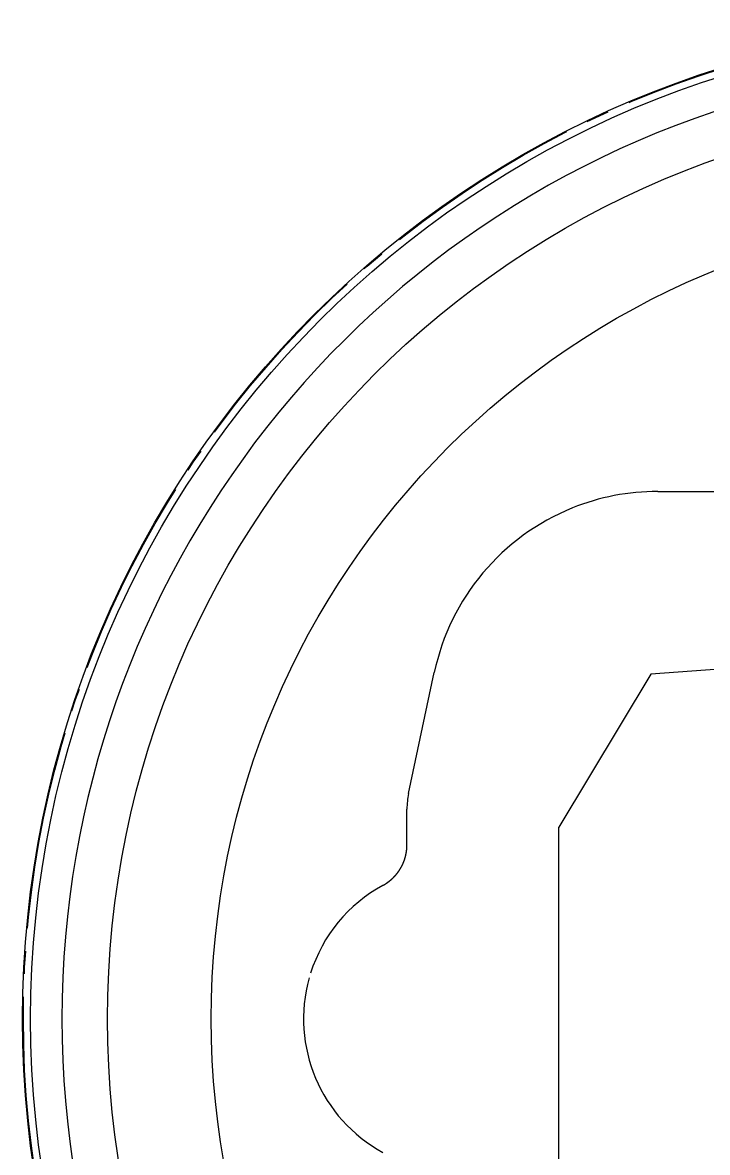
# Model space of a CAD drawing. Extents: x -24 to 358, y 41 to 259.
# Drawn here: x 19.9 to 64.6, y 185.7 to 259.4 of the extents above; entities that cross this region are included whole.
import ezdxf

# ---------------------------------------------------------------- set-up
doc = ezdxf.new("R2010")
doc.units = 0
doc.linetypes.add('CENTER', pattern=[17.5, 13, -1.5, 1.5, -1.5])
doc.layers.get('0').update_dxf_attribs({"linetype": 'CONTINUOUS'})
doc.layers.add('CENTER', color=1, linetype='CENTER')

msp = doc.modelspace()

# ---------------------------------------------------------------- linework, layer by layer
at = {"color": 7, "linetype": 'CONTINUOUS'}
for p, q in [((61.366, 228.856), (66.907, 228.856)), ((84.906, 218.693), (60.906, 216.943)), ((45.101, 209.15), (46.779, 217.044)), ((60.906, 216.943), (54.906, 206.943)), ((44.994, 205.791), (44.994, 208.128)), ((54.906, 181.943), (54.906, 206.943))]:
    msp.add_line(p, q, dxfattribs=at)
at = {"color": 7}
msp.add_polyline3d([(43.426, 203.155, 0), (43.433, 203.159, 0), (43.44, 203.163, 0), (43.448, 203.167, 0), (43.455, 203.171, 0), (43.462, 203.175, 0), (43.47, 203.179, 0), (43.477, 203.183, 0), (43.484, 203.187, 0), (43.492, 203.192, 0), (43.499, 203.196, 0), (43.506, 203.2, 0), (43.514, 203.204, 0), (43.521, 203.209, 0), (43.528, 203.213, 0), (43.535, 203.217, 0), (43.542, 203.221, 0), (43.55, 203.226, 0), (43.557, 203.23, 0), (43.564, 203.235, 0), (43.571, 203.239, 0), (43.578, 203.243, 0), (43.585, 203.248, 0), (43.593, 203.252, 0), (43.6, 203.257, 0), (43.607, 203.261, 0), (43.614, 203.266, 0), (43.621, 203.27, 0), (43.628, 203.275, 0), (43.635, 203.28, 0), (43.642, 203.284, 0), (43.649, 203.289, 0), (43.656, 203.293, 0), (43.663, 203.298, 0), (43.67, 203.303, 0), (43.677, 203.308, 0), (43.684, 203.312, 0), (43.691, 203.317, 0), (43.698, 203.322, 0), (43.705, 203.327, 0), (43.712, 203.331, 0), (43.718, 203.336, 0), (43.725, 203.341, 0), (43.732, 203.346, 0), (43.739, 203.351, 0), (43.746, 203.356, 0), (43.753, 203.361, 0), (43.76, 203.366, 0), (43.766, 203.37, 0), (43.773, 203.375, 0), (43.78, 203.38, 0), (43.786, 203.385, 0), (43.793, 203.39, 0), (43.8, 203.396, 0), (43.807, 203.401, 0), (43.813, 203.406, 0), (43.82, 203.411, 0), (43.827, 203.416, 0), (43.833, 203.421, 0), (43.84, 203.426, 0), (43.847, 203.431, 0), (43.853, 203.437, 0), (43.86, 203.442, 0), (43.866, 203.447, 0), (43.873, 203.452, 0), (43.88, 203.458, 0), (43.886, 203.463, 0), (43.892, 203.468, 0), (43.899, 203.474, 0), (43.906, 203.479, 0), (43.912, 203.484, 0), (43.919, 203.49, 0), (43.925, 203.495, 0), (43.931, 203.5, 0), (43.938, 203.506, 0), (43.944, 203.511, 0), (43.95, 203.517, 0), (43.957, 203.522, 0), (43.963, 203.528, 0), (43.969, 203.533, 0), (43.976, 203.539, 0), (43.982, 203.544, 0), (43.989, 203.55, 0), (43.995, 203.556, 0), (44.001, 203.561, 0), (44.007, 203.567, 0), (44.013, 203.573, 0), (44.02, 203.578, 0), (44.026, 203.584, 0), (44.032, 203.59, 0), (44.038, 203.595, 0), (44.044, 203.601, 0), (44.05, 203.607, 0), (44.057, 203.613, 0), (44.063, 203.618, 0), (44.069, 203.624, 0), (44.075, 203.63, 0), (44.081, 203.636, 0), (44.087, 203.642, 0), (44.093, 203.648, 0), (44.099, 203.653, 0), (44.105, 203.659, 0), (44.111, 203.665, 0), (44.117, 203.671, 0), (44.123, 203.677, 0), (44.129, 203.683, 0), (44.135, 203.689, 0), (44.14, 203.695, 0), (44.146, 203.701, 0), (44.152, 203.707, 0), (44.158, 203.713, 0), (44.164, 203.719, 0), (44.169, 203.725, 0), (44.175, 203.732, 0), (44.181, 203.738, 0), (44.187, 203.744, 0), (44.193, 203.75, 0), (44.198, 203.756, 0), (44.204, 203.762, 0), (44.21, 203.768, 0), (44.215, 203.775, 0), (44.221, 203.781, 0), (44.227, 203.787, 0), (44.232, 203.793, 0), (44.238, 203.8, 0), (44.243, 203.806, 0), (44.249, 203.812, 0), (44.254, 203.819, 0), (44.26, 203.825, 0), (44.265, 203.831, 0), (44.271, 203.838, 0), (44.276, 203.844, 0), (44.282, 203.851, 0), (44.287, 203.857, 0), (44.293, 203.863, 0), (44.298, 203.87, 0), (44.303, 203.876, 0), (44.309, 203.883, 0), (44.314, 203.889, 0), (44.319, 203.896, 0), (44.325, 203.902, 0), (44.33, 203.909, 0), (44.335, 203.915, 0), (44.34, 203.922, 0), (44.346, 203.929, 0), (44.351, 203.935, 0), (44.356, 203.942, 0), (44.361, 203.948, 0), (44.367, 203.955, 0), (44.372, 203.962, 0), (44.377, 203.968, 0), (44.382, 203.975, 0), (44.387, 203.982, 0), (44.392, 203.988, 0), (44.397, 203.995, 0), (44.402, 204.002, 0), (44.407, 204.009, 0), (44.412, 204.015, 0), (44.417, 204.022, 0), (44.422, 204.029, 0), (44.427, 204.036, 0), (44.432, 204.043, 0), (44.437, 204.049, 0), (44.441, 204.056, 0), (44.446, 204.063, 0), (44.451, 204.07, 0), (44.456, 204.077, 0), (44.461, 204.084, 0), (44.466, 204.091, 0), (44.47, 204.098, 0), (44.475, 204.105, 0), (44.48, 204.112, 0), (44.484, 204.119, 0), (44.489, 204.126, 0), (44.494, 204.133, 0), (44.498, 204.14, 0), (44.503, 204.147, 0), (44.508, 204.154, 0), (44.512, 204.161, 0), (44.517, 204.168, 0), (44.521, 204.175, 0), (44.526, 204.182, 0), (44.53, 204.189, 0), (44.535, 204.196, 0), (44.539, 204.203, 0), (44.544, 204.21, 0), (44.548, 204.218, 0), (44.553, 204.225, 0), (44.557, 204.232, 0), (44.561, 204.239, 0), (44.566, 204.246, 0), (44.57, 204.253, 0), (44.574, 204.261, 0), (44.578, 204.268, 0), (44.583, 204.275, 0), (44.587, 204.282, 0), (44.591, 204.29, 0), (44.595, 204.297, 0), (44.6, 204.304, 0), (44.604, 204.312, 0), (44.608, 204.319, 0), (44.612, 204.326, 0), (44.616, 204.334, 0), (44.62, 204.341, 0), (44.624, 204.348, 0), (44.628, 204.356, 0), (44.632, 204.363, 0), (44.636, 204.37, 0), (44.64, 204.378, 0), (44.644, 204.385, 0), (44.648, 204.393, 0), (44.652, 204.4, 0), (44.656, 204.408, 0), (44.66, 204.415, 0), (44.664, 204.423, 0), (44.667, 204.43, 0), (44.671, 204.438, 0), (44.675, 204.445, 0), (44.679, 204.453, 0), (44.682, 204.46, 0), (44.686, 204.468, 0), (44.69, 204.475, 0), (44.694, 204.483, 0), (44.697, 204.49, 0), (44.701, 204.498, 0), (44.705, 204.505, 0), (44.708, 204.513, 0), (44.712, 204.521, 0), (44.715, 204.528, 0), (44.719, 204.536, 0), (44.722, 204.544, 0), (44.726, 204.551, 0), (44.729, 204.559, 0), (44.733, 204.567, 0), (44.736, 204.574, 0), (44.739, 204.582, 0), (44.743, 204.59, 0), (44.746, 204.597, 0), (44.749, 204.605, 0), (44.753, 204.613, 0), (44.756, 204.621, 0), (44.759, 204.628, 0), (44.763, 204.636, 0), (44.766, 204.644, 0), (44.769, 204.652, 0), (44.772, 204.659, 0), (44.775, 204.667, 0), (44.779, 204.675, 0), (44.782, 204.683, 0), (44.785, 204.691, 0), (44.788, 204.698, 0), (44.791, 204.706, 0), (44.794, 204.714, 0), (44.797, 204.722, 0), (44.8, 204.73, 0), (44.803, 204.738, 0), (44.806, 204.745, 0), (44.809, 204.753, 0), (44.812, 204.761, 0), (44.814, 204.769, 0), (44.817, 204.777, 0), (44.82, 204.785, 0), (44.823, 204.793, 0), (44.826, 204.801, 0), (44.828, 204.809, 0), (44.831, 204.817, 0), (44.834, 204.825, 0), (44.837, 204.833, 0), (44.839, 204.841, 0), (44.842, 204.849, 0), (44.845, 204.857, 0), (44.847, 204.865, 0), (44.85, 204.873, 0), (44.852, 204.881, 0), (44.855, 204.889, 0), (44.857, 204.897, 0), (44.86, 204.905, 0), (44.862, 204.913, 0), (44.865, 204.921, 0), (44.867, 204.929, 0), (44.87, 204.937, 0), (44.872, 204.945, 0), (44.874, 204.953, 0), (44.877, 204.961, 0), (44.879, 204.969, 0), (44.881, 204.977, 0), (44.884, 204.985, 0), (44.886, 204.993, 0), (44.888, 205.001, 0), (44.89, 205.01, 0), (44.892, 205.018, 0), (44.895, 205.026, 0), (44.897, 205.034, 0), (44.899, 205.042, 0), (44.901, 205.05, 0), (44.903, 205.058, 0), (44.905, 205.067, 0), (44.907, 205.075, 0), (44.909, 205.083, 0), (44.911, 205.091, 0), (44.913, 205.099, 0), (44.915, 205.107, 0), (44.917, 205.116, 0), (44.919, 205.124, 0), (44.92, 205.132, 0), (44.922, 205.14, 0), (44.924, 205.148, 0), (44.926, 205.157, 0), (44.928, 205.165, 0), (44.929, 205.173, 0), (44.931, 205.181, 0), (44.933, 205.189, 0), (44.934, 205.198, 0), (44.936, 205.206, 0), (44.938, 205.214, 0), (44.939, 205.222, 0), (44.941, 205.231, 0), (44.943, 205.239, 0), (44.944, 205.247, 0), (44.946, 205.256, 0), (44.947, 205.264, 0), (44.949, 205.272, 0), (44.95, 205.28, 0), (44.951, 205.289, 0), (44.953, 205.297, 0), (44.954, 205.305, 0), (44.956, 205.314, 0), (44.957, 205.322, 0), (44.958, 205.33, 0), (44.959, 205.338, 0), (44.961, 205.347, 0), (44.962, 205.355, 0), (44.963, 205.363, 0), (44.964, 205.372, 0), (44.965, 205.38, 0), (44.967, 205.388, 0), (44.968, 205.397, 0), (44.969, 205.405, 0), (44.97, 205.413, 0), (44.971, 205.422, 0), (44.972, 205.43, 0), (44.973, 205.438, 0), (44.974, 205.447, 0), (44.975, 205.455, 0), (44.976, 205.463, 0), (44.977, 205.472, 0), (44.978, 205.48, 0), (44.978, 205.489, 0), (44.979, 205.497, 0), (44.98, 205.505, 0), (44.981, 205.514, 0), (44.982, 205.522, 0), (44.982, 205.53, 0), (44.983, 205.539, 0), (44.984, 205.547, 0), (44.984, 205.556, 0), (44.985, 205.564, 0), (44.986, 205.572, 0), (44.986, 205.581, 0), (44.987, 205.589, 0), (44.987, 205.597, 0), (44.988, 205.606, 0), (44.989, 205.614, 0), (44.989, 205.623, 0), (44.989, 205.631, 0), (44.99, 205.639, 0), (44.99, 205.648, 0), (44.991, 205.656, 0), (44.991, 205.665, 0), (44.991, 205.673, 0), (44.992, 205.681, 0), (44.992, 205.69, 0), (44.992, 205.698, 0), (44.992, 205.707, 0), (44.993, 205.715, 0), (44.993, 205.723, 0), (44.993, 205.732, 0), (44.993, 205.74, 0), (44.993, 205.749, 0), (44.993, 205.757, 0), (44.994, 205.765, 0), (44.994, 205.774, 0), (44.994, 205.782, 0), (44.994, 205.791, 0)], dxfattribs=at)
at = {"color": 7, "linetype": 'CONTINUOUS'}
for centre, radius in [((84.906, 194.443), 65), ((84.907, 194.443), 64.475), ((84.906, 194.443), 59.457), ((84.907, 194.443), 52.688)]:
    msp.add_circle(centre, radius, dxfattribs=at)
for centre, radius, start, end in [((84.906, 194.444), 62.428, 103.64419, 256.35581), ((61.366, 213.943), 14.913, 90, 111.94663), ((61.366, 213.943), 14.913, 111.94663, 168), ((49.907, 208.128), 4.913, 168, 180), ((48.157, 194.443), 9.913, 118.50619, 162.48914), ((48.157, 194.443), 9.913, 164.37817, 241.49381)]:
    msp.add_arc(centre, radius, start, end, dxfattribs=at)
at = {"layer": 'CENTER', "color": 1, "linetype": 'CENTER'}
msp.add_circle((84.906, 194.443), 64.95, dxfattribs=at)

doc.saveas('drawing.dxf')
